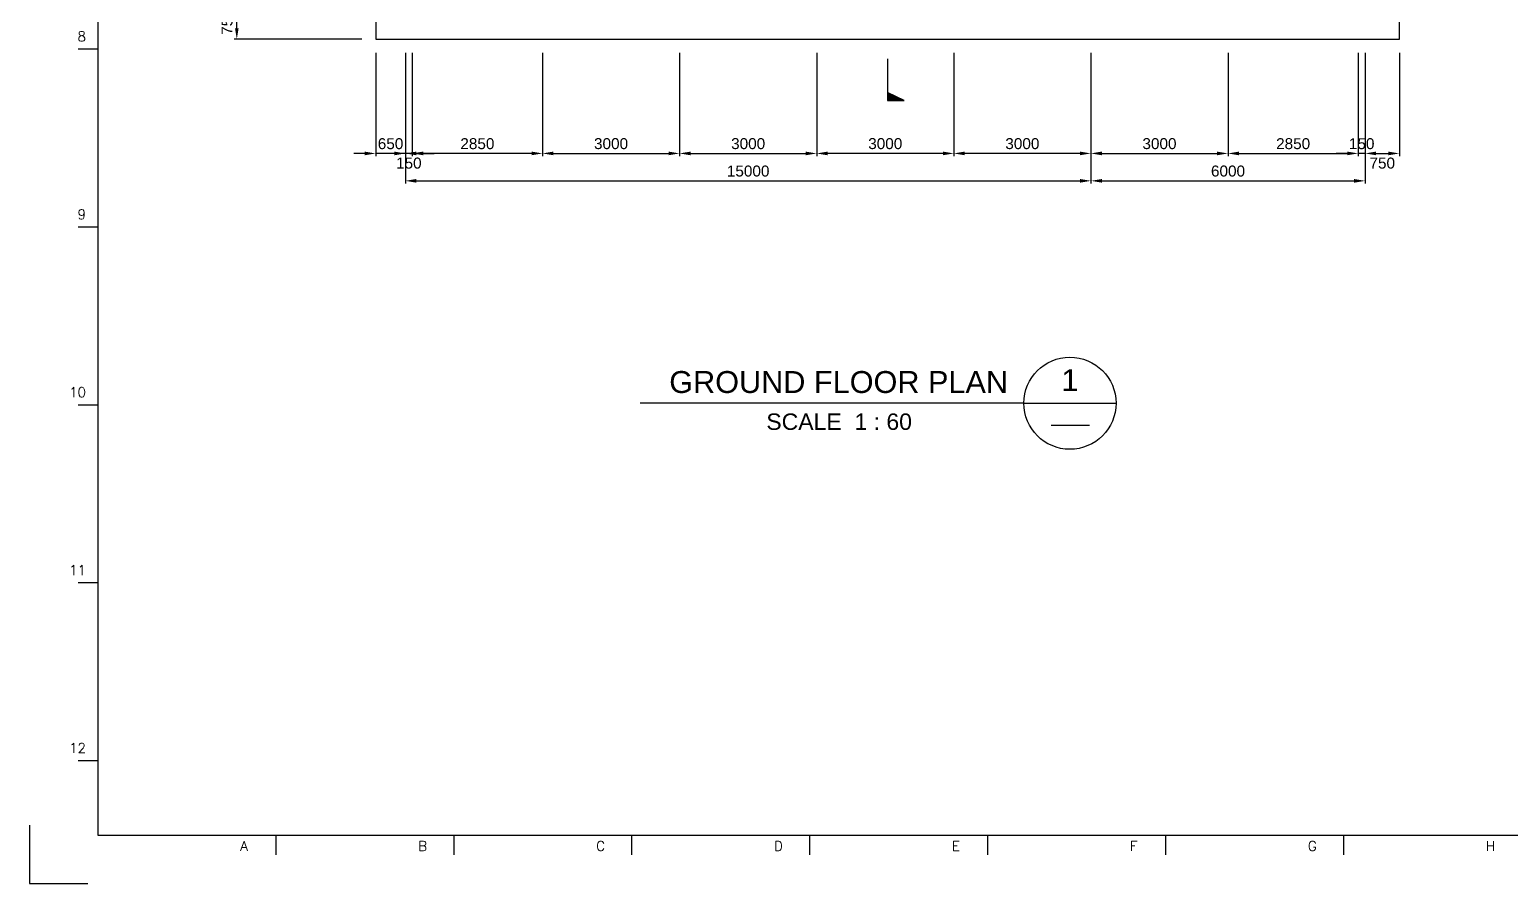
# Model space of a CAD drawing. Header units: millimetres. Extents: x 66027 to 360317, y -114806 to -64032.
# Drawn here: x 66027 to 98429, y -114492 to -95807 of the extents above; entities that cross this region are included whole.
import ezdxf
from ezdxf.enums import TextEntityAlignment as Align

# ---------------------------------------------------------------- set-up
doc = ezdxf.new("R2010")
doc.units = ezdxf.units.MM
doc.header["$LTSCALE"] = 140
doc.linetypes.add('D1', pattern=[15, 10, -1, 1, -1, 1, -1])
doc.layers.get('Defpoints').update_dxf_attribs({"color": 175})
for name, color, linetype in [('1', 7, 'Continuous'), ('C_CONC', 3, 'Continuous'), ('DIM-SCALE', 7, 'Continuous'), ('MARK', 30, 'Continuous'), ('TAN-TIT', 30, 'Continuous'), ('TITLE', 7, 'Continuous')]:
    doc.layers.add(name, color=color, linetype=linetype)
doc.styles.add('Arial', font='arial.ttf')
doc.styles.add('COM', font='COMPLEX', dxfattribs={"height": 5})
doc.dimstyles.new('일반도면_0050', dxfattribs={"dimtxt": 200, "dimasz": 200, "dimexe": 50, "dimexo": 250, "dimgap": 75, "dimtad": 1, "dimdec": 0, "dimzin": 0, "dimdsep": 46, "dimtxsty": 'Arial', "dimcen": -250, "dimclrd": 7, "dimclre": 7, "dimclrt": 2, "dimadec": 0, "dimazin": 0, "dimtfac": 1, "dimtdec": 0, "dimtix": 1, "dimtmove": 2, "dimatfit": 3, "dimfxl": 1, "dimtolj": 1, "dimtzin": 0, "dimarcsym": 0})

# ---------------------------------------------------------------- blocks, each defined once
blk = doc.blocks.new('BORDER')
at = {"layer": 'TAN-TIT'}
for p, q in [((4977, 164680), (4977, 3520)), ((4977, 60851), (3534, 60851)), ((4977, 47872), (3534, 47872)), ((4977, 34894), (3534, 34894)), ((4977, 21915), (3534, 21915)), ((4977, 8937), (3534, 8937)), ((4977, 3520), (232823, 3520)), ((17955, 3520), (17955, 2078)), ((30934, 3520), (30934, 2078)), ((43912, 3520), (43912, 2078)), ((56891, 3520), (56891, 2078)), ((69870, 3520), (69870, 2078)), ((82848, 3520), (82848, 2078)), ((95827, 3520), (95827, 2078))]:
    blk.add_line(p, q, dxfattribs=at)
at = {"layer": 'TAN-TIT', "linetype": 'Continuous'}
for p, q in [((0, 4241), (0, 0)), ((0, 0), (4241, 0))]:
    blk.add_line(p, q, dxfattribs=at)
at = {"layer": 'TAN-TIT', "style": 'COM'}
for s, p in [('8', (4111, 61428)), ('9', (4111, 48449)), ('10', (4111, 35471)), ('11', (4111, 22492)), ('12', (4111, 9513))]:
    blk.add_text(s, height=721, dxfattribs=at).set_placement(p, align=Align.RIGHT)
for s, p in [('A', (15359, 2366)), ('B', (28338, 2366)), ('C', (41317, 2366)), ('D', (54295, 2366)), ('E', (67274, 2366)), ('F', (80253, 2366)), ('G', (93231, 2366)), ('H', (106210, 2366))]:
    blk.add_text(s, height=721, dxfattribs=at).set_placement(p)
blk = doc.blocks.new('*D176')
at = {"layer": 'Defpoints', "color": 0}
for p in [(70561, -95267), (73600, -95267), (73600, -96017)]:
    blk.add_point(p, dxfattribs=at)
at = {"layer": 'DIM-SCALE', "color": 7, "lineweight": -2}
for p, q in [((73300, -95267), (70501, -95267)), ((70561, -95777), (70561, -95507)), ((73300, -96017), (70501, -96017))]:
    blk.add_line(p, q, dxfattribs=at)
at = {"layer": 'DIM-SCALE', "color": 7}
for points in [[(70521, -95507), (70601, -95507), (70561, -95267)], [(70521, -95777), (70601, -95777), (70561, -96017)]]:
    blk.add_solid(points, dxfattribs=at)
at = {"layer": 'DIM-SCALE', "color": 2, "insert": (70348, -95642), "char_height": 240, "attachment_point": 5, "rotation": 90, "style": 'Arial'}
blk.add_mtext('\\A1;750', dxfattribs=at)
blk = doc.blocks.new('*D369')
at = {"layer": 'Defpoints', "color": 0}
for p in [(74250, -96017), (89250, -96017), (89250, -99117)]:
    blk.add_point(p, dxfattribs=at)
at = {"layer": 'DIM-SCALE', "color": 7, "lineweight": -2}
for p, q in [((74250, -96317), (74250, -99177)), ((89250, -96317), (89250, -99177)), ((74490, -99117), (89010, -99117))]:
    blk.add_line(p, q, dxfattribs=at)
at = {"layer": 'DIM-SCALE', "color": 7}
for points in [[(74490, -99077), (74490, -99157), (74250, -99117)], [(89010, -99077), (89010, -99157), (89250, -99117)]]:
    blk.add_solid(points, dxfattribs=at)
at = {"layer": 'DIM-SCALE', "color": 2, "insert": (81750, -98904), "char_height": 240, "attachment_point": 5, "style": 'Arial'}
blk.add_mtext('\\A1;15000', dxfattribs=at)
blk = doc.blocks.new('*D370')
at = {"layer": 'Defpoints', "color": 0}
for p in [(74400, -96017), (77250, -96017), (74400, -98517)]:
    blk.add_point(p, dxfattribs=at)
at = {"layer": 'DIM-SCALE', "color": 7, "lineweight": -2}
for p, q in [((74400, -96317), (74400, -98577)), ((77250, -96317), (77250, -98577)), ((77010, -98517), (74640, -98517))]:
    blk.add_line(p, q, dxfattribs=at)
at = {"layer": 'DIM-SCALE', "color": 7}
for points in [[(74640, -98477), (74640, -98557), (74400, -98517)], [(77010, -98477), (77010, -98557), (77250, -98517)]]:
    blk.add_solid(points, dxfattribs=at)
at = {"layer": 'DIM-SCALE', "color": 2, "insert": (75825, -98305), "char_height": 240, "attachment_point": 5, "style": 'Arial'}
blk.add_mtext('\\A1;2850', dxfattribs=at)
blk = doc.blocks.new('*D371')
at = {"layer": 'Defpoints', "color": 0}
for p in [(73600, -96017), (74250, -96017), (73600, -98517)]:
    blk.add_point(p, dxfattribs=at)
at = {"layer": 'DIM-SCALE', "color": 7, "lineweight": -2}
for p, q in [((73600, -96317), (73600, -98577)), ((74250, -96317), (74250, -98577)), ((73360, -98517), (73120, -98517)), ((74250, -98517), (73600, -98517)), ((74490, -98517), (74730, -98517))]:
    blk.add_line(p, q, dxfattribs=at)
at = {"layer": 'DIM-SCALE', "color": 7}
for points in [[(73360, -98477), (73360, -98557), (73600, -98517)], [(74490, -98477), (74490, -98557), (74250, -98517)]]:
    blk.add_solid(points, dxfattribs=at)
at = {"layer": 'DIM-SCALE', "color": 2, "insert": (73925, -98305), "char_height": 240, "attachment_point": 5, "style": 'Arial'}
blk.add_mtext('\\A1;650', dxfattribs=at)
blk = doc.blocks.new('*D372')
at = {"layer": 'Defpoints', "color": 0}
for p in [(86250, -96017), (89250, -96017), (86250, -98517)]:
    blk.add_point(p, dxfattribs=at)
at = {"layer": 'DIM-SCALE', "color": 7, "lineweight": -2}
for p, q in [((86250, -96317), (86250, -98577)), ((89250, -96317), (89250, -98577)), ((89010, -98517), (86490, -98517))]:
    blk.add_line(p, q, dxfattribs=at)
at = {"layer": 'DIM-SCALE', "color": 7}
for points in [[(86490, -98477), (86490, -98557), (86250, -98517)], [(89010, -98477), (89010, -98557), (89250, -98517)]]:
    blk.add_solid(points, dxfattribs=at)
at = {"layer": 'DIM-SCALE', "color": 2, "insert": (87750, -98304), "char_height": 240, "attachment_point": 5, "style": 'Arial'}
blk.add_mtext('\\A1;3000', dxfattribs=at)
blk = doc.blocks.new('*D373')
at = {"layer": 'Defpoints', "color": 0}
for p in [(89250, -96017), (92250, -96017), (92250, -98517)]:
    blk.add_point(p, dxfattribs=at)
at = {"layer": 'DIM-SCALE', "color": 7, "lineweight": -2}
for p, q in [((89250, -96317), (89250, -98577)), ((92250, -96317), (92250, -98577)), ((89490, -98517), (92010, -98517))]:
    blk.add_line(p, q, dxfattribs=at)
at = {"layer": 'DIM-SCALE', "color": 7}
for points in [[(89490, -98477), (89490, -98557), (89250, -98517)], [(92010, -98477), (92010, -98557), (92250, -98517)]]:
    blk.add_solid(points, dxfattribs=at)
at = {"layer": 'DIM-SCALE', "color": 2, "insert": (90750, -98304), "char_height": 240, "attachment_point": 5, "style": 'Arial'}
blk.add_mtext('\\A1;3000', dxfattribs=at)
blk = doc.blocks.new('*D374')
at = {"layer": 'Defpoints', "color": 0}
for p in [(80250, -96017), (83250, -96017), (83250, -98517)]:
    blk.add_point(p, dxfattribs=at)
at = {"layer": 'DIM-SCALE', "color": 7, "lineweight": -2}
for p, q in [((80250, -96317), (80250, -98577)), ((83250, -96317), (83250, -98577)), ((80490, -98517), (83010, -98517))]:
    blk.add_line(p, q, dxfattribs=at)
at = {"layer": 'DIM-SCALE', "color": 7}
for points in [[(80490, -98477), (80490, -98557), (80250, -98517)], [(83010, -98477), (83010, -98557), (83250, -98517)]]:
    blk.add_solid(points, dxfattribs=at)
at = {"layer": 'DIM-SCALE', "color": 2, "insert": (81750, -98304), "char_height": 240, "attachment_point": 5, "style": 'Arial'}
blk.add_mtext('\\A1;3000', dxfattribs=at)
blk = doc.blocks.new('*D375')
at = {"layer": 'Defpoints', "color": 0}
for p in [(92250, -96017), (95100, -96017), (95100, -98517)]:
    blk.add_point(p, dxfattribs=at)
at = {"layer": 'DIM-SCALE', "color": 7, "lineweight": -2}
for p, q in [((92250, -96317), (92250, -98577)), ((95100, -96317), (95100, -98577)), ((92490, -98517), (94860, -98517))]:
    blk.add_line(p, q, dxfattribs=at)
at = {"layer": 'DIM-SCALE', "color": 7}
for points in [[(92490, -98477), (92490, -98557), (92250, -98517)], [(94860, -98477), (94860, -98557), (95100, -98517)]]:
    blk.add_solid(points, dxfattribs=at)
at = {"layer": 'DIM-SCALE', "color": 2, "insert": (93675, -98305), "char_height": 240, "attachment_point": 5, "style": 'Arial'}
blk.add_mtext('\\A1;2850', dxfattribs=at)
blk = doc.blocks.new('*D376')
at = {"layer": 'Defpoints', "color": 0}
for p in [(83250, -96017), (86250, -96017), (83250, -98517)]:
    blk.add_point(p, dxfattribs=at)
at = {"layer": 'DIM-SCALE', "color": 7, "lineweight": -2}
for p, q in [((83250, -96317), (83250, -98577)), ((86250, -96317), (86250, -98577)), ((86010, -98517), (83490, -98517))]:
    blk.add_line(p, q, dxfattribs=at)
at = {"layer": 'DIM-SCALE', "color": 7}
for points in [[(83490, -98477), (83490, -98557), (83250, -98517)], [(86010, -98477), (86010, -98557), (86250, -98517)]]:
    blk.add_solid(points, dxfattribs=at)
at = {"layer": 'DIM-SCALE', "color": 2, "insert": (84750, -98304), "char_height": 240, "attachment_point": 5, "style": 'Arial'}
blk.add_mtext('\\A1;3000', dxfattribs=at)
blk = doc.blocks.new('*D377')
at = {"layer": 'Defpoints', "color": 0}
for p in [(95100, -96017), (95250, -96017), (95100, -98517)]:
    blk.add_point(p, dxfattribs=at)
at = {"layer": 'DIM-SCALE', "color": 7, "lineweight": -2}
for p, q in [((95100, -96317), (95100, -98577)), ((95250, -96317), (95250, -98577)), ((94860, -98517), (94620, -98517)), ((95250, -98517), (95100, -98517)), ((95490, -98517), (95730, -98517))]:
    blk.add_line(p, q, dxfattribs=at)
at = {"layer": 'DIM-SCALE', "color": 7}
for points in [[(94860, -98477), (94860, -98557), (95100, -98517)], [(95490, -98477), (95490, -98557), (95250, -98517)]]:
    blk.add_solid(points, dxfattribs=at)
at = {"layer": 'DIM-SCALE', "color": 2, "insert": (95175, -98305), "char_height": 240, "attachment_point": 5, "style": 'Arial'}
blk.add_mtext('\\A1;150', dxfattribs=at)
blk = doc.blocks.new('*D378')
at = {"layer": 'Defpoints', "color": 0}
for p in [(95250, -96017), (96000, -96017), (96000, -98517)]:
    blk.add_point(p, dxfattribs=at)
at = {"layer": 'DIM-SCALE', "color": 7, "lineweight": -2}
for p, q in [((95250, -96317), (95250, -98577)), ((96000, -96317), (96000, -98577)), ((95490, -98517), (95760, -98517))]:
    blk.add_line(p, q, dxfattribs=at)
at = {"layer": 'DIM-SCALE', "color": 7}
for points in [[(95490, -98477), (95490, -98557), (95250, -98517)], [(95760, -98477), (95760, -98557), (96000, -98517)]]:
    blk.add_solid(points, dxfattribs=at)
at = {"layer": 'DIM-SCALE', "color": 2, "char_height": 240, "attachment_point": 5, "style": 'Arial'}
for s, insert in [('\\A1;', (95625, -98307)), ('\\A1;750', (95625, -98730))]:
    blk.add_mtext(s, dxfattribs=dict(at, insert=insert))
blk = doc.blocks.new('*D379')
at = {"layer": 'Defpoints', "color": 0}
for p in [(74250, -96017), (74400, -96017), (74250, -98517)]:
    blk.add_point(p, dxfattribs=at)
at = {"layer": 'DIM-SCALE', "color": 7, "lineweight": -2}
for p, q in [((74250, -96317), (74250, -98577)), ((74400, -96317), (74400, -98577)), ((74010, -98517), (73770, -98517)), ((74400, -98517), (74250, -98517)), ((74640, -98517), (74880, -98517))]:
    blk.add_line(p, q, dxfattribs=at)
at = {"layer": 'DIM-SCALE', "color": 7}
for points in [[(74010, -98477), (74010, -98557), (74250, -98517)], [(74640, -98477), (74640, -98557), (74400, -98517)]]:
    blk.add_solid(points, dxfattribs=at)
at = {"layer": 'DIM-SCALE', "color": 2, "char_height": 240, "attachment_point": 5, "style": 'Arial'}
for s, insert in [('\\A1;', (74325, -98307)), ('\\A1;150', (74325, -98730))]:
    blk.add_mtext(s, dxfattribs=dict(at, insert=insert))
blk = doc.blocks.new('*D368')
at = {"layer": 'Defpoints', "color": 0}
for p in [(89250, -96017), (95250, -96017), (95250, -99117)]:
    blk.add_point(p, dxfattribs=at)
at = {"layer": 'DIM-SCALE', "color": 7, "lineweight": -2}
for p, q in [((89250, -96317), (89250, -99177)), ((95250, -96317), (95250, -99177)), ((89490, -99117), (95010, -99117))]:
    blk.add_line(p, q, dxfattribs=at)
at = {"layer": 'DIM-SCALE', "color": 7}
for points in [[(89490, -99077), (89490, -99157), (89250, -99117)], [(95010, -99077), (95010, -99157), (95250, -99117)]]:
    blk.add_solid(points, dxfattribs=at)
at = {"layer": 'DIM-SCALE', "color": 2, "insert": (92250, -98904), "char_height": 240, "attachment_point": 5, "style": 'Arial'}
blk.add_mtext('\\A1;6000', dxfattribs=at)
blk = doc.blocks.new('*D380')
at = {"layer": 'Defpoints', "color": 0}
for p in [(77250, -96017), (80250, -96017), (80250, -98517)]:
    blk.add_point(p, dxfattribs=at)
at = {"layer": 'DIM-SCALE', "color": 7, "lineweight": -2}
for p, q in [((77250, -96317), (77250, -98577)), ((80250, -96317), (80250, -98577)), ((77490, -98517), (80010, -98517))]:
    blk.add_line(p, q, dxfattribs=at)
at = {"layer": 'DIM-SCALE', "color": 7}
for points in [[(77490, -98477), (77490, -98557), (77250, -98517)], [(80010, -98477), (80010, -98557), (80250, -98517)]]:
    blk.add_solid(points, dxfattribs=at)
at = {"layer": 'DIM-SCALE', "color": 2, "insert": (78750, -98304), "char_height": 240, "attachment_point": 5, "style": 'Arial'}
blk.add_mtext('\\A1;3000', dxfattribs=at)

msp = doc.modelspace()

# ---------------------------------------------------------------- linework, layer by layer
at = {"layer": 'C_CONC', "color": 8}
msp.add_lwpolyline([(73600.3, -96017.1), (96000.3, -96017.1), (96000.3, -79517.1), (73600.3, -79517.1)], close=True, dxfattribs=at)
at = {"layer": 'MARK', "color": 7, "linetype": 'D1'}
msp.add_line((84800.3, -96445.7), (84800.3, -97360.9), dxfattribs=at)
at = {"layer": 'MARK', "color": 7}
for p, q in [((85160.3, -97360.9), (84800.3, -97180.9)), ((84800.3, -97360.9), (85160.3, -97360.9))]:
    msp.add_line(p, q, dxfattribs=at)
msp.add_solid([(84800.3, -97180.9), (85160.3, -97360.9), (84800.3, -97360.9)], dxfattribs=at)
at = {"layer": 'TITLE', "color": 1, "linetype": 'Continuous'}
msp.add_line((87783.2, -103983.8), (79383.8, -103983.8), dxfattribs=at)
msp.add_lwpolyline([(87783.2, -103983.8), (89799.2, -103983.8)], dxfattribs=at)
at = {"layer": 'TITLE', "color": 2, "linetype": 'Continuous'}
msp.add_lwpolyline([(88378.3, -104462.8), (89216, -104462.8)], dxfattribs=at)
at = {"layer": 'TITLE', "color": 1, "linetype": 'Continuous'}
msp.add_circle((88791.2, -103983.8), 1008, dxfattribs=at)

# ---------------------------------------------------------------- block references
at = {"layer": '1', "xscale": 0.3, "yscale": 0.3, "zscale": 0.3}
msp.add_blockref('BORDER', (66027.4, -114492.2), dxfattribs=at)

# ---------------------------------------------------------------- texts
at = {"layer": 'TITLE', "color": 3, "ltscale": 10, "style": 'Arial'}
msp.add_text('GROUND FLOOR PLAN', height=480, dxfattribs=at).set_placement((83730.2, -103759.8), align=Align.CENTER)
at = {"layer": 'TITLE', "color": 2, "ltscale": 10, "style": 'Arial'}
msp.add_text('1', height=480, dxfattribs=at).set_placement((88791.2, -103479.8), align=Align.MIDDLE)
at = {"layer": 'TITLE', "color": 2, "linetype": 'Continuous', "style": 'Arial'}
msp.add_text('SCALE  1 : 60', height=360, dxfattribs=at).set_placement((83741.1, -104207.8), align=Align.TOP_CENTER)

# ---------------------------------------------------------------- dimensions: what is measured, and where the dimension line sits
at = {"layer": 'DIM-SCALE'}
for base, p1, p2, angle, picture, middle in [((70560.8, -95267.1), (73600.3, -96017.1), (73600.3, -95267.1), 270, '*D176', (70348.3, -95642.1)), ((80250.3, -98517.1), (77250.3, -96017.1), (80250.3, -96017.1), 180, '*D380', (78750.3, -98304.5)), ((83250.3, -98517.1), (80250.3, -96017.1), (83250.3, -96017.1), 180, '*D374', (81750.3, -98304.5)), ((92250.3, -98517.1), (89250.3, -96017.1), (92250.3, -96017.1), 180, '*D373', (90750.3, -98304.5)), ((95100.3, -98517.1), (92250.3, -96017.1), (95100.3, -96017.1), 180, '*D375', (93675.3, -98304.5))]:
    dim = msp.add_linear_dim(base=base, p1=p1, p2=p2, angle=angle, dimstyle='일반도면_0050', override={"dimscale": 1.2}, dxfattribs=at)
    dim.commit()
    dim.dimension.update_dxf_attribs({"geometry": picture, "text_midpoint": middle})
for base, p1, p2, picture, middle in [((73600.3, -98517.1), (74250.3, -96017.1), (73600.3, -96017.1), '*D371', (73925.3, -98304.5)), ((89250.3, -99117), (74250.3, -96017.1), (89250.3, -96017.1), '*D369', (81750.3, -98904.4)), ((74400.3, -98517.1), (77250.3, -96017.1), (74400.3, -96017.1), '*D370', (75825.3, -98304.5)), ((83250.3, -98517.1), (86250.3, -96017.1), (83250.3, -96017.1), '*D376', (84750.3, -98304.5)), ((86250.3, -98517.1), (89250.3, -96017.1), (86250.3, -96017.1), '*D372', (87750.3, -98304.5)), ((95250.3, -99117), (89250.3, -96017.1), (95250.3, -96017.1), '*D368', (92250.3, -98904.4)), ((95100.3, -98517.1), (95250.3, -96017.1), (95100.3, -96017.1), '*D377', (95175.3, -98304.5))]:
    dim = msp.add_linear_dim(base=base, p1=p1, p2=p2, dimstyle='일반도면_0050', override={"dimscale": 1.2}, dxfattribs=at)
    dim.commit()
    dim.dimension.update_dxf_attribs({"geometry": picture, "text_midpoint": middle})
dim = msp.add_linear_dim(base=(74250.3, -98517.1), p1=(74400.3, -96017.1), p2=(74250.3, -96017.1), text='\\X<>', dimstyle='일반도면_0050', override={"dimscale": 1.2, "dimgap": 75}, dxfattribs=at)
dim.commit()
dim.dimension.update_dxf_attribs({"geometry": '*D379', "text_midpoint": (74325.3, -98517.1)})
dim = msp.add_linear_dim(base=(96000.3, -98517.1), p1=(95250.3, -96017.1), p2=(96000.3, -96017.1), angle=180, text='\\X<>', dimstyle='일반도면_0050', override={"dimscale": 1.2, "dimgap": 75}, dxfattribs=at)
dim.commit()
dim.dimension.update_dxf_attribs({"geometry": '*D378', "text_midpoint": (95625.3, -98517.1)})

doc.saveas('drawing.dxf')
